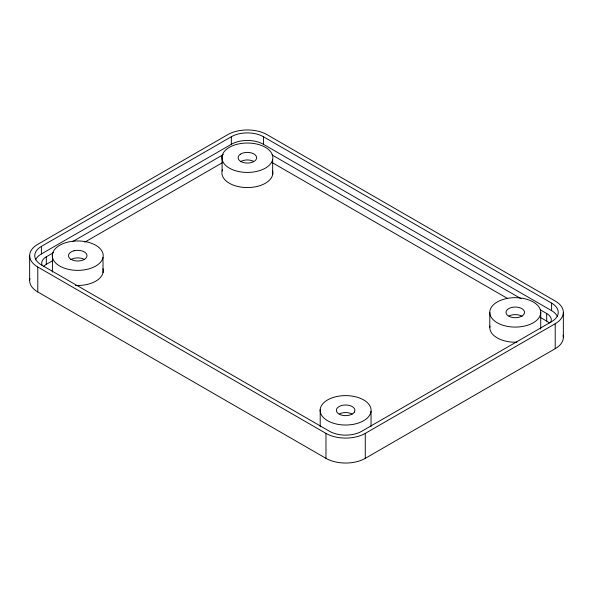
<?xml version="1.0" encoding="UTF-8"?>
<svg xmlns="http://www.w3.org/2000/svg" width="593" height="593" viewBox="0 0 593 593"><rect width="100%" height="100%" fill="white"/><g stroke="black" fill="none" stroke-linecap="round" stroke-linejoin="round"><path stroke-width="0.89" d="M41.391 246.399L231.329 136.738A22.697 13.105 0 0 1 263.425 136.738L551.609 303.119A22.697 13.105 0 0 1 551.609 321.643L361.671 431.304A22.697 13.105 0 0 1 329.575 431.304L41.391 264.923A22.697 13.105 0 0 1 41.391 246.399L41.391 253.96A22.697 13.105 0 0 0 35.521 259.83M41.391 253.96L231.329 144.299A22.697 13.105 0 0 1 263.425 144.299L551.609 310.68A22.697 13.105 0 0 1 557.479 316.551M42.229 265.575A15.744 9.088 0 0 1 46.306 256.799L53.518 252.633M72.754 241.529L223.42 154.536M43.8 266.242A15.744 9.088 0 0 1 46.306 264.359L52.718 260.653M84.769 242.152L222.62 162.564M37.789 267.006L325.972 433.387A27.789 16.041 0 0 0 365.273 433.387L555.211 323.726A27.789 16.041 0 0 0 555.211 301.036L267.028 134.655A27.789 16.041 0 0 0 227.727 134.655L37.789 244.316A27.789 16.041 0 0 0 37.789 267.006L37.789 291.964L325.972 458.345A27.789 16.041 0 0 0 365.273 458.345L555.211 348.684A27.789 16.041 0 0 0 563.113 335.245M272.12 154.988L521.077 298.724M540.29 309.82L546.694 313.519A15.744 9.088 0 0 1 550.771 322.296M272.12 162.556L507.475 298.435M540.29 317.381L546.694 321.08A15.744 9.088 0 0 1 549.2 322.963M563.35 312.385L563.35 337.343M555.211 323.726L555.211 348.684M551.609 303.119L551.609 310.68M546.694 313.519L546.694 321.08M540.727 312.385A25.469 14.706 0 0 1 502.523 325.12A25.469 14.706 0 0 1 502.523 299.643A25.469 14.706 0 0 1 540.727 312.385L540.727 327.506A25.469 14.706 0 0 1 540.594 329.041M489.788 312.385L489.788 327.506M371.04 411.253A25.469 14.706 0 0 1 331.509 422.564A25.469 14.706 0 0 1 334.319 397.14A25.469 14.706 0 0 1 371.04 411.253L371.04 426.382M365.273 433.387L365.273 458.345M325.972 433.387L325.972 458.345M320.205 409.385L320.205 424.514A25.469 14.706 0 0 0 320.264 426.819M272.661 159.495A25.469 14.706 0 0 1 232.078 169.479A25.469 14.706 0 0 1 237.393 144.195A25.469 14.706 0 0 1 272.661 159.495L272.661 174.616M263.425 136.738L263.425 144.299M231.329 136.738L231.329 144.299M222.093 155.952L222.093 171.081M103.019 257.466A25.469 14.706 0 0 1 62.398 267.399A25.469 14.706 0 0 1 67.81 242.122A25.469 14.706 0 0 1 103.019 257.466L103.019 272.587M52.458 253.856L52.458 268.985A25.469 14.706 0 0 0 52.362 272.061M46.306 256.799L46.306 264.359M29.65 255.657L29.65 280.615M37.789 291.964A27.789 16.041 0 0 1 29.887 278.525M339.619 413.81A9.266 5.344 0 0 1 352.131 414.077M516.918 342.183A25.469 14.706 0 0 1 489.922 325.972M70.767 259.704A9.266 5.344 0 0 1 71.931 259.059L73.999 258.333A9.266 5.344 0 0 1 84.421 259.519M240.402 161.763A9.266 5.344 0 0 1 253.47 161.259M509.002 316.002A9.266 5.344 0 0 1 522.092 316.336M102.967 268.748A25.469 14.706 0 0 1 75.444 285.433M272.595 170.777A25.469 14.706 0 0 1 246.303 187.544A25.469 14.706 0 0 1 222.545 169.561M354.347 412.113L353.243 413.358A9.266 5.344 0 0 1 338.566 413.788L337.254 412.609A9.266 5.344 0 0 1 345.156 404.982A9.266 5.344 0 0 1 354.347 412.113M240.402 154.202L239.061 155.366A9.266 5.344 0 0 0 246.792 163.06A9.266 5.344 0 0 0 256.146 155.996L255.072 154.743A9.266 5.344 0 0 0 240.402 154.202M521.514 316.328L519.535 317.129A9.266 5.344 0 0 1 506.007 312.615A9.266 5.344 0 0 1 518.808 307.441A9.266 5.344 0 0 1 521.514 316.328M73.999 250.772L71.931 251.499A9.266 5.344 0 0 0 72.279 259.979L74.399 260.646A9.266 5.344 0 0 0 87.001 255.531A9.266 5.344 0 0 0 73.999 250.772"/></g></svg>
